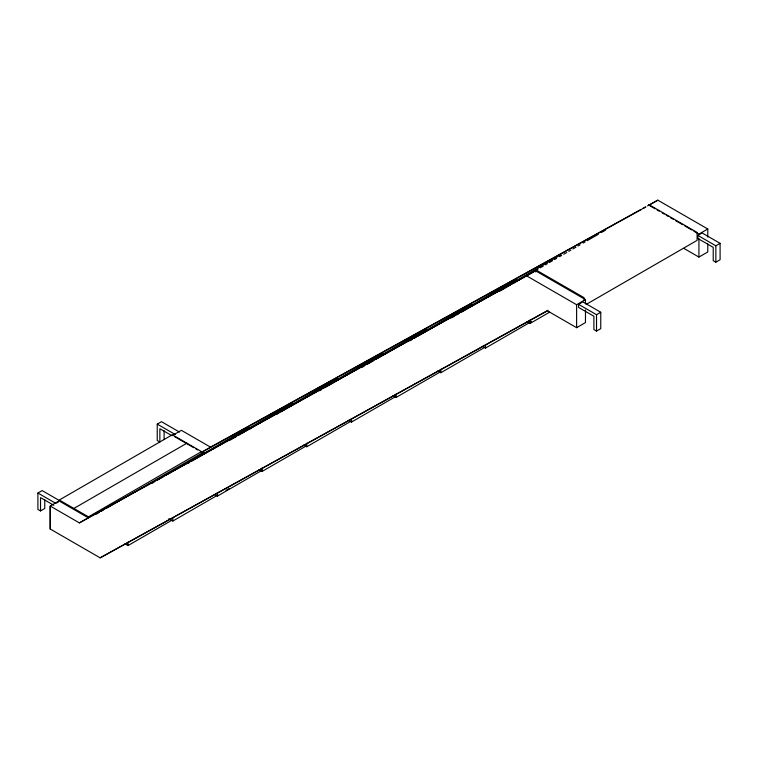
<?xml version="1.0" encoding="UTF-8"?>
<svg xmlns="http://www.w3.org/2000/svg" width="758" height="758" viewBox="0 0 758 758"><rect width="100%" height="100%" fill="white"/><g stroke="black" fill="none" stroke-linecap="round" stroke-linejoin="round"><path stroke-width="1.14" d="M585.47 299.609L535.518 270.777L88.241 517.78L59.067 500.934L50.208 506.041L50.208 529.008L100.151 557.841L547.428 310.837L576.62 327.693L576.62 304.725L585.47 299.609L585.47 303.058M683.83 248.359L698.923 257.076L698.923 238.704M44.769 499.598L44.769 508.476L40.525 510.93L37.9 509.414L37.9 493.032L42.145 490.578L59.105 500.375M172.132 435.793L159.862 428.715L159.862 442.028L157.238 440.512L157.238 424.129L161.482 421.675L179.447 432.051M172.521 435.424L181.38 430.317L210.553 447.163L640.235 209.881M56.708 502.905L58.404 501.929M73.886 508.438L186.904 443.184M201.486 451.607L88.468 516.852L59.304 500.015L172.322 434.77L201.486 451.607L201.486 453.701M50.227 528.999L50.208 506.041L79.391 522.887L88.241 517.78M210.553 447.163L201.704 452.27L641.732 209.274M96.086 514.237L99.156 512.465M101.202 511.29L103.249 510.106M106.309 508.334L203.419 452.27L205.418 453.426M152.15 483.216L154.187 482.031M157.257 480.259L163.387 476.716M165.434 475.541L248.226 427.739L250.235 428.895M187.501 463.621L189.538 462.437M191.584 461.252L292.777 402.83M230.148 440.114L236.278 436.58M238.325 435.395L337.471 378.157L339.47 379.313M276.878 414.256L278.925 413.072M280.962 411.897L382.155 353.474L384.164 354.63M319.525 390.758L321.572 389.574M324.632 387.802L426.849 328.792M362.172 367.251L364.21 366.076M367.279 364.304L373.41 360.761M375.456 359.586L471.542 304.11L473.542 305.266M409.926 340.806L411.973 339.622M414.02 338.447L416.057 337.263M418.103 336.088L516.226 279.427M451.55 317.896L454.62 316.124M456.657 314.94L458.704 313.765M461.774 311.993L560.92 254.754M499.304 291.442L510.551 284.951M512.597 283.776L538.152 269.014M540.189 267.839L543.259 266.067M545.305 264.883L547.352 263.708M549.389 262.524L552.459 260.761M554.505 259.577L556.552 258.393M559.612 256.63L561.659 255.446M563.706 254.262L566.766 252.499M568.813 251.315L570.859 250.131M572.906 248.956L575.966 247.184M578.013 245.999L580.06 244.825M583.12 243.053L585.167 241.868M587.213 240.693L598.46 234.203M601.52 232.431L605.614 230.072M79.391 522.887L535.518 270.777M707.783 237.036L707.783 229.001L657.83 200.159L648.981 205.266L655.092 208.801M100.151 557.841L547.996 310.306M125.023 543.827L128.026 545.561L171.981 520.187M168.835 518.718L172.843 521.03L217.821 495.059M225.998 490.341L229.058 488.569M214.391 494.387L217.394 496.12L262.363 470.159M259.075 469.704L262.079 471.448L306.033 446.064M303.769 445.031L306.772 446.765L351.75 420.794M348.462 420.349L351.466 422.083L395.42 396.709M393.146 395.667L396.15 397.4L440.104 372.026M437.84 370.984L440.843 372.718L484.798 347.344M482.533 346.302L485.537 348.045L531.529 321.487M527.217 321.629L530.221 323.363L549.645 312.144M707.783 229.001L698.923 234.108L693.835 231.162M578.553 304.328L582.798 301.883L600.762 312.249L600.762 328.64L596.518 331.085L593.893 329.569L593.893 316.257L578.553 307.397L578.553 304.328L596.518 314.703L600.762 312.249M697.9 235.435L702.145 232.981L720.1 243.346L720.1 259.738L715.855 262.183L713.231 260.667L713.231 247.354L697.9 238.495L697.9 235.435L715.855 245.8L720.1 243.346M586.114 304.46L697.095 240.381L697.095 232.441L648.791 204.556M576.62 327.693L585.47 322.586L585.47 309.946M698.923 257.076L707.783 251.969L707.783 243.924M642.301 208.734L645.409 207.019M647.474 205.873L657.83 200.159M643.798 208.128L645.873 206.981M657.139 209.975L659.176 211.16M662.227 212.922L664.273 214.097M666.31 215.272L668.348 216.456M670.385 217.631L673.445 219.394M675.482 220.569L682.617 224.69M684.654 225.865L691.789 229.987M526.668 275.884L576.62 304.725M157.238 424.129L175.202 434.495M174.539 436.589L193.65 447.627M195.668 448.783L197.677 449.949M37.9 493.032L55.855 503.397M53.818 505.283L40.525 497.608L40.525 510.93M715.855 245.8L715.855 262.183M596.518 314.703L596.518 331.085M584.077 299.96L584.077 297.695L535.773 269.81L535.773 271.951M530.221 319.876L530.221 323.363M485.537 344.558L485.537 348.045M440.843 369.241L440.843 372.718M396.15 393.923L396.15 397.4M351.466 418.596L351.466 422.083M306.772 443.278L306.772 446.765M262.079 467.961L262.079 471.448M217.394 492.643L217.394 496.12M172.843 517.543L172.843 521.03M164.107 430.705L164.107 439.583M128.026 542.084L128.026 545.561"/></g></svg>
